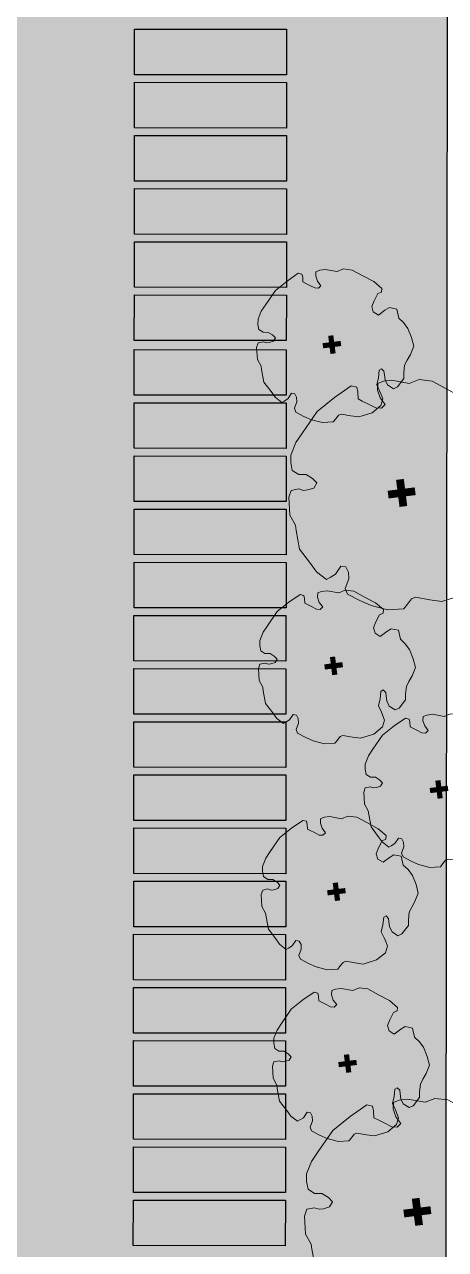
# Model space of a CAD drawing. Header units: millimetres. Extents: x -1030105 to 906887, y -616134 to 1220667.
# Drawn here: x -729133 to -726364, y -467086 to -459020 of the extents above; entities that cross this region are included whole.
import ezdxf

# ---------------------------------------------------------------- set-up
doc = ezdxf.new("R2010")
doc.units = ezdxf.units.MM
doc.header["$MEASUREMENT"] = 0
doc.layers.get('Defpoints').update_dxf_attribs({"color": 1})
for name, color, linetype, lineweight in [('240930  KHU B- TMB gời inno$0$A-WALL', 1, 'Continuous', 30), ('HATCH', 8, 'Continuous', 5), ('QH_KTCQ_Caycanhquan', 97, 'Continuous', 18)]:
    doc.layers.add(name, color=color, linetype=linetype, lineweight=lineweight)
for name, color, linetype in [('240930  KHU B- TMB gời inno$0$DA-WALL-LOW', 1, 'Continuous'), ('240930  KHU B- TMB gời inno$0$XREF_LBC_ZONE B_BEACH VILLA 22 11 11$0$DA-FLOR-PATT', 251, 'Continuous'), ('DA-LANS-TREE', 7, 'Continuous')]:
    doc.layers.add(name, color=color, linetype=linetype)
doc.layers.add('TMB-KHU B-XREF$0$GRASS', color=95, linetype='Continuous', lineweight=0, transparency=0.6)

# ---------------------------------------------------------------- blocks, each defined once
blk = doc.blocks.new('Xref Khu Spa-Wellness - TBM$0$TREE_T')
at = {"const_width": 100}
for points in [[(-124, 124), (124, -124)], [(124, 124), (-124, -124)]]:
    blk.add_lwpolyline(points, dxfattribs=at)
blk = doc.blocks.new('Xref Khu Spa-Wellness - TBM$0$TREE_5')
at = {"layer": 'QH_KTCQ_Caycanhquan', "color": 114, "true_color": 0x139b48}
blk.add_lwpolyline([(-936, 1164), (-781, 1299), (-578, 1386), (-423, 1425), (-249, 1454), (-181, 1415), (-143, 1289), (-85, 1222), (-17, 1193), (41, 1222), (31, 1347), (60, 1425), (80, 1473), (244, 1473), (370, 1434), (592, 1376), (776, 1212), (824, 1164), (960, 1106), (1114, 932), (1143, 845), (1076, 768), (1018, 748), (979, 710), (931, 642), (940, 565), (1018, 555), (1114, 565), (1192, 623), (1289, 632), (1366, 565), (1424, 487), (1472, 323), (1482, 169), (1501, -160), (1434, -440), (1356, -691), (1289, -720), (1240, -682), (1182, -614), (1124, -624), (1037, -643), (931, -662), (873, -701), (863, -769), (969, -798), (1056, -856), (1105, -923), (1066, -991), (989, -1068), (786, -1174), (718, -1290), (573, -1377), (341, -1416), (109, -1455), (-94, -1445), (-133, -1387), (-94, -1319), (-124, -1167), (-158, -1051), (-245, -987), (-362, -999), (-402, -1151), (-439, -1243), (-568, -1308), (-704, -1194), (-829, -1184), (-965, -1145), (-1129, -1049), (-1265, -942), (-1313, -778), (-1332, -653), (-1352, -546), (-1429, -421), (-1497, -334), (-1497, -131), (-1458, -54), (-1323, -44), (-1226, -92), (-1158, -160), (-1110, -208), (-1042, -218), (-1023, -170), (-1100, -44), (-1158, 82), (-1274, 140), (-1342, 178), (-1419, 227), (-1468, 352), (-1419, 565), (-1265, 787), (-1129, 864), (-965, 951), (-936, 999), (-936, 1086)], close=True, dxfattribs=at)
blk.add_blockref('Xref Khu Spa-Wellness - TBM$0$TREE_T', (0, 0), dxfattribs=at)
blk = doc.blocks.new('240930  KHU B- TMB gời inno$0$sdfdfedfre r')
at = {"color": 252}
blk.add_wipeout([(19993.0741, -1639.2517), (20007.3321, -1639.2517), (20007.3321, -1644.7517), (20005.2741, -1644.7517), (20005.2741, -1658.868), (20006.4741, -1658.868), (20006.4741, -1666.468), (20005.2741, -1666.4681), (20005.2741, -1684.2681), (20005.4741, -1684.2681), (20005.4741, -1687.018), (20000.3741, -1687.018), (20000.3741, -1684.268), (20000.2739, -1684.268), (20000.2739, -1686.768), (20000.0741, -1686.768), (20000.0741, -1680.8676), (19998.0741, -1680.8676), (19998.0741, -1681.3991), (19998.5741, -1681.3991), (19998.5741, -1681.8991), (19995.5741, -1681.8991), (19995.5741, -1682.168), (19992.7741, -1682.168), (19992.774, -1679.9673), (19992.5743, -1679.9673), (19992.5741, -1658.868), (19993.0741, -1658.868)], dxfattribs=at).dxf.layer = '240930  KHU B- TMB gời inno$0$A-WALL'
at = {"layer": '240930  KHU B- TMB gời inno$0$DA-WALL-LOW', "color": 252}
blk.add_lwpolyline([(20002.0239, -1659.8678), (20002.0239, -1658.868), (20006.4741, -1658.868), (20006.4741, -1666.468), (20005.2741, -1666.468), (20005.2741, -1684.268), (20000.1741, -1684.268), (20000.1741, -1681.768), (20000.0741, -1681.768), (20000.0741, -1679.9672)], dxfattribs=at)
at = {"layer": '240930  KHU B- TMB gời inno$0$XREF_LBC_ZONE B_BEACH VILLA 22 11 11$0$DA-FLOR-PATT'}
for points in [[(20007.3321, -1674.0981), (20007.3321, -1674.3981), (20006.3321, -1674.3981), (20006.3321, -1674.0981)], [(20007.3321, -1674.4481), (20007.3321, -1674.7481), (20006.3321, -1674.7481), (20006.3321, -1674.4481)], [(20007.3321, -1674.7981), (20007.3321, -1675.0981), (20006.3321, -1675.0981), (20006.3321, -1674.7981)], [(20007.3321, -1675.1481), (20007.3321, -1675.4481), (20006.3321, -1675.4481), (20006.3321, -1675.1481)], [(20007.3321, -1675.4981), (20007.3321, -1675.7981), (20006.3321, -1675.7981), (20006.3321, -1675.4981)], [(20007.3321, -1675.8481), (20007.3321, -1676.1481), (20006.3321, -1676.1481), (20006.3321, -1675.8481)], [(20007.3321, -1676.1981), (20007.3321, -1676.4981), (20006.3321, -1676.4981), (20006.3321, -1676.1981)], [(20007.3321, -1676.5481), (20007.3321, -1676.8481), (20006.3321, -1676.8481), (20006.3321, -1676.5481)], [(20007.3321, -1676.8981), (20007.3321, -1677.1981), (20006.3321, -1677.1981), (20006.3321, -1676.8981)], [(20007.3321, -1677.2481), (20007.3321, -1677.5481), (20006.3321, -1677.5481), (20006.3321, -1677.2481)], [(20007.3321, -1677.5981), (20007.3321, -1677.8981), (20006.3321, -1677.8981), (20006.3321, -1677.5981)], [(20007.3321, -1677.9481), (20007.3321, -1678.2481), (20006.3321, -1678.2481), (20006.3321, -1677.9481)], [(20007.3321, -1678.2981), (20007.3321, -1678.5981), (20006.3321, -1678.5981), (20006.3321, -1678.2981)], [(20007.3321, -1678.6481), (20007.3321, -1678.9481), (20006.3321, -1678.9481), (20006.3321, -1678.6481)], [(20007.3321, -1678.9981), (20007.3321, -1679.2981), (20006.3321, -1679.2981), (20006.3321, -1678.9981)], [(20007.3321, -1679.3481), (20007.3321, -1679.6481), (20006.3321, -1679.6481), (20006.3321, -1679.3481)], [(20007.3321, -1679.6981), (20007.3321, -1679.9981), (20006.3321, -1679.9981), (20006.3321, -1679.6981)], [(20007.3321, -1680.0581), (20007.3321, -1680.3581), (20006.3321, -1680.3581), (20006.3321, -1680.0581)], [(20007.3321, -1680.4081), (20007.3321, -1680.7081), (20006.3321, -1680.7081), (20006.3321, -1680.4081)], [(20007.3321, -1680.7581), (20007.3321, -1681.0581), (20006.3321, -1681.0581), (20006.3321, -1680.7581)], [(20007.3321, -1681.1081), (20007.3321, -1681.4081), (20006.3321, -1681.4081), (20006.3321, -1681.1081)], [(20007.3321, -1681.4581), (20007.3321, -1681.7581), (20006.3321, -1681.7581), (20006.3321, -1681.4581)], [(20007.3321, -1681.8081), (20007.3321, -1682.1081), (20006.3321, -1682.1081), (20006.3321, -1681.8081)]]:
    blk.add_lwpolyline(points, close=True, dxfattribs=at)
at = {"layer": 'QH_KTCQ_Caycanhquan', "color": 116, "rotation": 322.2616449089547}
for p, xscale, yscale, zscale in [((20005.4637, -1674.3224, -0.0027), 0.0005117573848609263, 0.0005117573848609263, 0.0005117573848609263), ((20005.9236, -1675.2986, -0.0027), 0.0003411715899072842, 0.0003411715899072842, 0.0003411715899072842), ((20005.9985, -1676.4298, -0.0027), 0.0003411715899072842, 0.0003411715899072842, 0.0003411715899072842), ((20005.3242, -1677.1041, -0.0027), 0.0003411715899072842, 0.0003411715899072842, 0.0003411715899072842), ((20006.0184, -1677.9172, -0.0027), 0.0003411715899072842, 0.0003411715899072842, 0.0003411715899072842), ((20005.5721, -1679.0562, -0.0027), 0.0005117573848609263, 0.0005117573848609263, 0.0005117573848609263), ((20006.032, -1680.0324, -0.0027), 0.0003411715899072842, 0.0003411715899072842, 0.0003411715899072842)]:
    blk.add_blockref('Xref Khu Spa-Wellness - TBM$0$TREE_5', p, dxfattribs=dict(at, xscale=xscale, yscale=yscale, zscale=zscale))
at = {"color": 2}
blk.add_wipeout([(19992.5742, -1683.423), (19996.2692, -1683.423), (19996.2692, -1685.023), (19999.9242, -1685.023), (19999.9242, -1685.168), (20000.2692, -1685.168), (20000.2692, -1686.873), (20004.6742, -1686.873), (20004.6742, -1685.168), (20005.0192, -1685.168), (20005.0192, -1669.923), (20006.4242, -1669.923), (20006.4242, -1662.113), (20000.2692, -1662.113), (20000.2692, -1664.468), (19999.1792, -1664.468), (19999.1792, -1663.313), (19992.5742, -1663.313)], dxfattribs=at).dxf.layer = 'Defpoints'
blk.add_wipeout([(20004.6742, -1686.873), (20004.6742, -1685.168), (20005.0192, -1685.168), (20005.0192, -1669.923), (20006.4242, -1669.923), (20006.4242, -1662.113), (20000.2692, -1662.113), (20000.2692, -1664.468), (19999.1792, -1664.468), (19999.1792, -1663.313), (19992.5742, -1663.313), (19992.5742, -1683.423), (19996.2692, -1683.423), (19996.2692, -1685.023), (19999.9242, -1685.023), (19999.9242, -1685.168), (20000.2692, -1685.168), (20000.2692, -1686.873)], dxfattribs=at).dxf.layer = 'HATCH'
blk = doc.blocks.new('240930  KHU B- TMB gời inno$0$A$C55f665a7')
at = {"color": 0, "rotation": 179.9999999999999}
blk.add_blockref('240930  KHU B- TMB gời inno$0$sdfdfedfre r', (20296.3857, -1776.9544), dxfattribs=at)

msp = doc.modelspace()

# ---------------------------------------------------------------- hatches: boundary and pattern name
at = {"layer": 'TMB-KHU B-XREF$0$GRASS', "true_color": 0x3d6827}
h = msp.add_hatch(dxfattribs=at)
h.set_pattern_fill('CROSS', color=79, scale=2000, angle=-0.0605062)
h.set_pattern_definition([(359.939493816, (-1186721561.66, -431575606.1), (500.52773717, 499.47170523), [250, -750]), (89.939493816, (-1186721436.8, -431575731.24), (-499.47170523, 500.52773717), [250, -750])])
h.paths.add_polyline_path([(-532195.447, -504328.015), (-532160.438, -449322.924), (-565163.916, -449301.919), (-565166.564, -451809.425), (-598159.414, -451774.583), (-598156.774, -449274.584), (-631159.133, -449239.733), (-631161.773, -451739.731), (-664164.132, -451704.88), (-664161.492, -449204.881), (-697163.851, -449170.03), (-697166.491, -451670.028), (-730182.461, -451635.162), (-730237.884, -504117.412)])

# ---------------------------------------------------------------- next in the draw order: block references
at = {"extrusion": (2.64092e-09, -1.16997e-09, 1), "xscale": 1000, "yscale": 1000, "zscale": 1000, "rotation": 359.939493815354}
msp.add_blockref('240930  KHU B- TMB gời inno$0$A$C55f665a7', (-1017362.464, -363899.137, 200.73), dxfattribs=at)

# ---------------------------------------------------------------- next in the draw order: hatches: boundary and pattern name
at = {"layer": 'DA-LANS-TREE', "true_color": 0xc1a88b}
h = msp.add_hatch(dxfattribs=at)
h.set_pattern_fill('AR-B88', color=253, scale=100, angle=-0.0605062)
h.set_pattern_definition([(359.939493816, (-1186721561.66, -431575606.1), (0.84482555, 799.9995539), []), (89.939493816, (-1186721561.66, -431575606.1), (-399.15495141, 800.42196669), [800, -800])])
h.paths.add_polyline_path([(-730156.946, -451647.215), (-727156.948, -451650.523), (-715916.235, -451662.92), (-715910.118, -446116.406, -0.0066532), (-719421.339, -446148.423), (-723232.091, -446128.883, -0.41311472), (-735667.987, -433611.869), (-735662.842, -429868.441, 0.50333606), (-745974.06, -422198.58, 0.00282865), (-751125.985, -423785.138), (-753070.112, -424352.622, -0.14307268), (-754191.734, -424352.386), (-757683.111, -423331.67, 0.13521711), (-758745.296, -423315.074, -0.02977547), (-781014.365, -427682.149), (-780650.859, -430376.302), (-759150.872, -430400.012), (-737650.885, -430423.723), (-737732.116, -504081.698), (-730214.782, -504091.625)])

doc.saveas('drawing.dxf')
